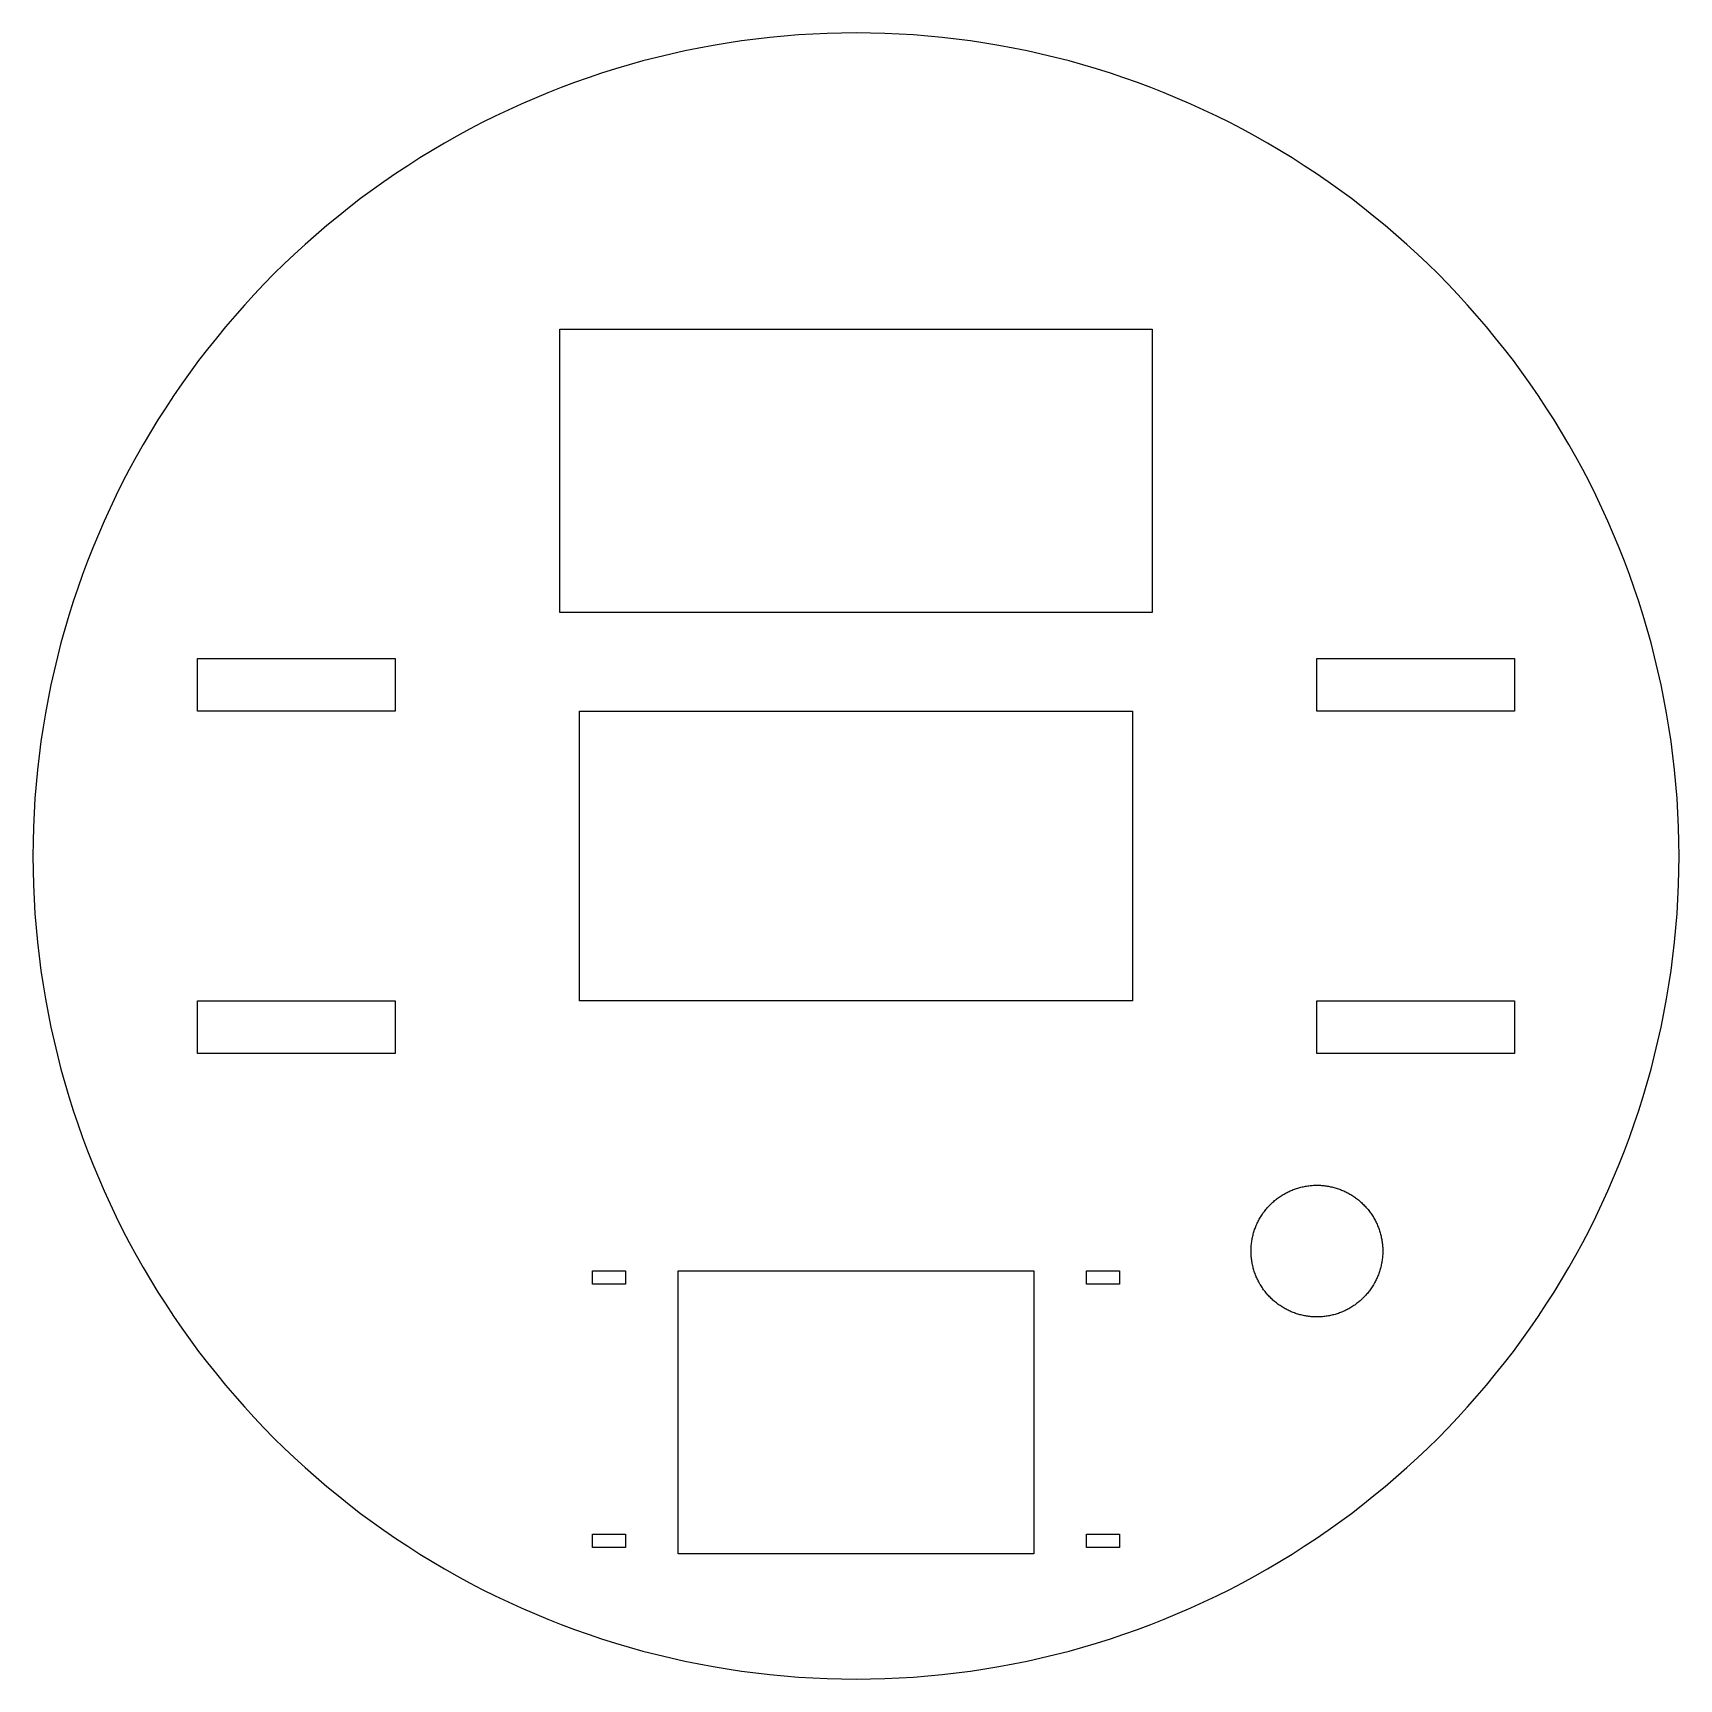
# Model space of a CAD drawing. Header units: metres. Extents: x -125 to 125, y -125 to 125.
import ezdxf

# ---------------------------------------------------------------- set-up
doc = ezdxf.new("R2010")
doc.units = ezdxf.units.M

msp = doc.modelspace()

# ---------------------------------------------------------------- linework, layer by layer
for p, q in [((0, 125), (-2.18155, 124.981)), ((2.18155, 124.981), (0, 125)), ((-23.8511, 122.703), (-25.989, 122.268)), ((-21.706, 123.101), (-23.8511, 122.703)), ((-19.5543, 123.461), (-21.706, 123.101)), ((-17.3966, 123.784), (-19.5543, 123.461)), ((-15.2337, 124.068), (-17.3966, 123.784)), ((-13.0661, 124.315), (-15.2337, 124.068)), ((-10.8945, 124.524), (-13.0661, 124.315)), ((-8.71956, 124.695), (-10.8945, 124.524)), ((-6.54199, 124.829), (-8.71956, 124.695)), ((-4.36243, 124.924), (-6.54199, 124.829)), ((-2.18155, 124.981), (-4.36243, 124.924)), ((4.36243, 124.924), (2.18155, 124.981)), ((6.54199, 124.829), (4.36243, 124.924)), ((8.71956, 124.695), (6.54199, 124.829)), ((10.8945, 124.524), (8.71956, 124.695)), ((13.0661, 124.315), (10.8945, 124.524)), ((15.2337, 124.068), (13.0661, 124.315)), ((17.3966, 123.784), (15.2337, 124.068)), ((19.5543, 123.461), (17.3966, 123.784)), ((21.706, 123.101), (19.5543, 123.461)), ((23.8511, 122.703), (21.706, 123.101)), ((25.989, 122.268), (23.8511, 122.703)), ((-34.4547, 120.158), (-36.5465, 119.538)), ((-32.3524, 120.741), (-34.4547, 120.158)), ((-30.2402, 121.287), (-32.3524, 120.741)), ((-28.1189, 121.796), (-30.2402, 121.287)), ((-25.989, 122.268), (-28.1189, 121.796)), ((28.1189, 121.796), (25.989, 122.268)), ((30.2402, 121.287), (28.1189, 121.796)), ((32.3524, 120.741), (30.2402, 121.287)), ((34.4547, 120.158), (32.3524, 120.741)), ((36.5465, 119.538), (34.4547, 120.158)), ((-40.696, 118.19), (-42.7525, 117.462)), ((-38.6271, 118.882), (-40.696, 118.19)), ((-36.5465, 119.538), (-38.6271, 118.882)), ((38.6271, 118.882), (36.5465, 119.538)), ((40.696, 118.19), (38.6271, 118.882)), ((42.7525, 117.462), (40.696, 118.19)), ((-48.8414, 115.063), (-50.8421, 114.193)), ((-46.8258, 115.898), (-48.8414, 115.063)), ((-44.796, 116.698), (-46.8258, 115.898)), ((-42.7525, 117.462), (-44.796, 116.698)), ((44.796, 116.698), (42.7525, 117.462)), ((46.8258, 115.898), (44.796, 116.698)), ((48.8414, 115.063), (46.8258, 115.898)), ((50.8421, 114.193), (48.8414, 115.063)), ((-52.8273, 113.288), (-54.7964, 112.349)), ((-50.8421, 114.193), (-52.8273, 113.288)), ((52.8273, 113.288), (50.8421, 114.193)), ((54.7964, 112.349), (52.8273, 113.288)), ((-58.6839, 110.368), (-60.6012, 109.327)), ((-56.7488, 111.376), (-58.6839, 110.368)), ((-54.7964, 112.349), (-56.7488, 111.376)), ((56.7488, 111.376), (54.7964, 112.349)), ((58.6839, 110.368), (56.7488, 111.376)), ((60.6012, 109.327), (58.6839, 110.368)), ((-62.5, 108.253), (-64.3798, 107.146)), ((-60.6012, 109.327), (-62.5, 108.253)), ((62.5, 108.253), (60.6012, 109.327)), ((64.3798, 107.146), (62.5, 108.253)), ((-66.2399, 106.006), (-68.0799, 104.834)), ((-64.3798, 107.146), (-66.2399, 106.006)), ((66.2399, 106.006), (64.3798, 107.146)), ((68.0799, 104.834), (66.2399, 106.006)), ((-69.8991, 103.63), (-71.6971, 102.394)), ((-68.0799, 104.834), (-69.8991, 103.63)), ((69.8991, 103.63), (68.0799, 104.834)), ((71.6971, 102.394), (69.8991, 103.63)), ((-73.4732, 101.127), (-75.2269, 99.8294)), ((-71.6971, 102.394), (-73.4732, 101.127)), ((73.4732, 101.127), (71.6971, 102.394)), ((75.2269, 99.8294), (73.4732, 101.127)), ((-76.9577, 98.5013), (-78.665, 97.1432)), ((-75.2269, 99.8294), (-76.9577, 98.5013)), ((76.9577, 98.5013), (75.2269, 99.8294)), ((78.665, 97.1432), (76.9577, 98.5013)), ((-80.3484, 95.7556), (-82.0074, 94.3387)), ((-78.665, 97.1432), (-80.3484, 95.7556)), ((80.3484, 95.7556), (78.665, 97.1432)), ((82.0074, 94.3387), (80.3484, 95.7556)), ((-83.6413, 92.8931), (-85.2498, 91.4192)), ((-82.0074, 94.3387), (-83.6413, 92.8931)), ((83.6413, 92.8931), (82.0074, 94.3387)), ((85.2498, 91.4192), (83.6413, 92.8931)), ((-85.2498, 91.4192), (-86.8323, 89.9175)), ((86.8323, 89.9175), (85.2498, 91.4192)), ((-88.3884, 88.3884), (-89.9175, 86.8323)), ((-86.8323, 89.9175), (-88.3884, 88.3884)), ((88.3884, 88.3884), (86.8323, 89.9175)), ((89.9175, 86.8323), (88.3884, 88.3884)), ((-91.4192, 85.2498), (-92.8931, 83.6413)), ((-89.9175, 86.8323), (-91.4192, 85.2498)), ((91.4192, 85.2498), (89.9175, 86.8323)), ((92.8931, 83.6413), (91.4192, 85.2498)), ((-92.8931, 83.6413), (-94.3387, 82.0074)), ((94.3387, 82.0074), (92.8931, 83.6413)), ((-95.7556, 80.3484), (-97.1432, 78.665)), ((-94.3387, 82.0074), (-95.7556, 80.3484)), ((-45, 37), (-45, 80)), ((-45, 80), (45, 80)), ((45, 80), (45, 37)), ((95.7556, 80.3484), (94.3387, 82.0074)), ((97.1432, 78.665), (95.7556, 80.3484)), ((-97.1432, 78.665), (-98.5013, 76.9577)), ((98.5013, 76.9577), (97.1432, 78.665)), ((-99.8294, 75.2269), (-101.127, 73.4732)), ((-98.5013, 76.9577), (-99.8294, 75.2269)), ((99.8294, 75.2269), (98.5013, 76.9577)), ((101.127, 73.4732), (99.8294, 75.2269)), ((-101.127, 73.4732), (-102.394, 71.6971)), ((102.394, 71.6971), (101.127, 73.4732)), ((-102.394, 71.6971), (-103.63, 69.8991)), ((103.63, 69.8991), (102.394, 71.6971)), ((-104.834, 68.0799), (-106.006, 66.2399)), ((-103.63, 69.8991), (-104.834, 68.0799)), ((104.834, 68.0799), (103.63, 69.8991)), ((106.006, 66.2399), (104.834, 68.0799)), ((-106.006, 66.2399), (-107.146, 64.3798)), ((107.146, 64.3798), (106.006, 66.2399)), ((-108.253, 62.5), (-109.327, 60.6012)), ((-107.146, 64.3798), (-108.253, 62.5)), ((108.253, 62.5), (107.146, 64.3798)), ((109.327, 60.6012), (108.253, 62.5)), ((-109.327, 60.6012), (-110.368, 58.6839)), ((110.368, 58.6839), (109.327, 60.6012)), ((-110.368, 58.6839), (-111.376, 56.7488)), ((111.376, 56.7488), (110.368, 58.6839)), ((-111.376, 56.7488), (-112.349, 54.7964)), ((112.349, 54.7964), (111.376, 56.7488)), ((-113.288, 52.8273), (-114.193, 50.8421)), ((-112.349, 54.7964), (-113.288, 52.8273)), ((113.288, 52.8273), (112.349, 54.7964)), ((114.193, 50.8421), (113.288, 52.8273)), ((-114.193, 50.8421), (-115.063, 48.8414)), ((115.063, 48.8414), (114.193, 50.8421)), ((-115.063, 48.8414), (-115.898, 46.8258)), ((115.898, 46.8258), (115.063, 48.8414)), ((-115.898, 46.8258), (-116.698, 44.796)), ((116.698, 44.796), (115.898, 46.8258)), ((-117.462, 42.7525), (-118.19, 40.696)), ((-116.698, 44.796), (-117.462, 42.7525)), ((117.462, 42.7525), (116.698, 44.796)), ((118.19, 40.696), (117.462, 42.7525)), ((-118.19, 40.696), (-118.882, 38.6271)), ((118.882, 38.6271), (118.19, 40.696)), ((-118.882, 38.6271), (-119.538, 36.5465)), ((119.538, 36.5465), (118.882, 38.6271)), ((-119.538, 36.5465), (-120.158, 34.4547)), ((45, 37), (-45, 37)), ((120.158, 34.4547), (119.538, 36.5465)), ((-120.158, 34.4547), (-120.741, 32.3524)), ((120.741, 32.3524), (120.158, 34.4547)), ((-121.287, 30.2402), (-121.796, 28.1189)), ((-120.741, 32.3524), (-121.287, 30.2402)), ((-100, 22), (-100, 30)), ((-100, 30), (-70, 30)), ((-70, 30), (-70, 22)), ((70, 22), (70, 30)), ((70, 30), (100, 30)), ((100, 30), (100, 22)), ((121.287, 30.2402), (120.741, 32.3524)), ((121.796, 28.1189), (121.287, 30.2402)), ((-121.796, 28.1189), (-122.268, 25.989)), ((122.268, 25.989), (121.796, 28.1189)), ((-122.268, 25.989), (-122.703, 23.8511)), ((122.703, 23.8511), (122.268, 25.989)), ((-122.703, 23.8511), (-123.101, 21.706)), ((123.101, 21.706), (122.703, 23.8511)), ((-123.101, 21.706), (-123.461, 19.5543)), ((-70, 22), (-100, 22)), ((-42, -22), (-42, 22)), ((-42, 22), (42, 22)), ((42, 22), (42, -22)), ((100, 22), (70, 22)), ((123.461, 19.5543), (123.101, 21.706)), ((-123.461, 19.5543), (-123.784, 17.3966)), ((123.784, 17.3966), (123.461, 19.5543)), ((-124.068, 15.2337), (-124.315, 13.0661)), ((-123.784, 17.3966), (-124.068, 15.2337)), ((124.068, 15.2337), (123.784, 17.3966)), ((124.315, 13.0661), (124.068, 15.2337)), ((-124.315, 13.0661), (-124.524, 10.8945)), ((124.524, 10.8945), (124.315, 13.0661)), ((-124.524, 10.8945), (-124.695, 8.71956)), ((124.695, 8.71956), (124.524, 10.8945)), ((-124.695, 8.71956), (-124.829, 6.54199)), ((124.829, 6.54199), (124.695, 8.71956)), ((-124.829, 6.54199), (-124.924, 4.36243)), ((124.924, 4.36243), (124.829, 6.54199)), ((-124.924, 4.36243), (-124.981, 2.18155)), ((124.981, 2.18155), (124.924, 4.36243)), ((-124.981, 2.18155), (-125, 0)), ((-125, 0), (-124.981, -2.18155)), ((125, 0), (124.981, 2.18155)), ((124.981, -2.18155), (125, 0)), ((-124.981, -2.18155), (-124.924, -4.36243)), ((124.924, -4.36243), (124.981, -2.18155)), ((-124.924, -4.36243), (-124.829, -6.54199)), ((124.829, -6.54199), (124.924, -4.36243)), ((-124.829, -6.54199), (-124.695, -8.71956)), ((124.695, -8.71956), (124.829, -6.54199)), ((-124.695, -8.71956), (-124.524, -10.8945)), ((124.524, -10.8945), (124.695, -8.71956)), ((-124.524, -10.8945), (-124.315, -13.0661)), ((124.315, -13.0661), (124.524, -10.8945)), ((-124.315, -13.0661), (-124.068, -15.2337)), ((124.068, -15.2337), (124.315, -13.0661)), ((-124.068, -15.2337), (-123.784, -17.3966)), ((-123.784, -17.3966), (-123.461, -19.5543)), ((123.461, -19.5543), (123.784, -17.3966)), ((123.784, -17.3966), (124.068, -15.2337)), ((-123.461, -19.5543), (-123.101, -21.706)), ((123.101, -21.706), (123.461, -19.5543)), ((-123.101, -21.706), (-122.703, -23.8511)), ((-100, -30), (-100, -22)), ((-100, -22), (-70, -22)), ((-70, -22), (-70, -30)), ((42, -22), (-42, -22)), ((70, -30), (70, -22)), ((70, -22), (100, -22)), ((100, -22), (100, -30)), ((122.703, -23.8511), (123.101, -21.706)), ((-122.703, -23.8511), (-122.268, -25.989)), ((122.268, -25.989), (122.703, -23.8511)), ((-122.268, -25.989), (-121.796, -28.1189)), ((121.796, -28.1189), (122.268, -25.989)), ((-121.796, -28.1189), (-121.287, -30.2402)), ((-70, -30), (-100, -30)), ((100, -30), (70, -30)), ((121.287, -30.2402), (121.796, -28.1189)), ((-121.287, -30.2402), (-120.741, -32.3524)), ((-120.741, -32.3524), (-120.158, -34.4547)), ((120.158, -34.4547), (120.741, -32.3524)), ((120.741, -32.3524), (121.287, -30.2402)), ((-120.158, -34.4547), (-119.538, -36.5465)), ((119.538, -36.5465), (120.158, -34.4547)), ((-119.538, -36.5465), (-118.882, -38.6271)), ((118.882, -38.6271), (119.538, -36.5465)), ((-118.882, -38.6271), (-118.19, -40.696)), ((118.19, -40.696), (118.882, -38.6271)), ((-118.19, -40.696), (-117.462, -42.7525)), ((117.462, -42.7525), (118.19, -40.696)), ((-117.462, -42.7525), (-116.698, -44.796)), ((-116.698, -44.796), (-115.898, -46.8258)), ((115.898, -46.8258), (116.698, -44.796)), ((116.698, -44.796), (117.462, -42.7525)), ((-115.898, -46.8258), (-115.063, -48.8414)), ((115.063, -48.8414), (115.898, -46.8258)), ((-115.063, -48.8414), (-114.193, -50.8421)), ((69.8255, -50.0015), (70, -50)), ((70, -50), (70.1745, -50.0015)), ((114.193, -50.8421), (115.063, -48.8414)), ((-114.193, -50.8421), (-113.288, -52.8273)), ((63.3087, -52.5685), (63.4394, -52.4529)), ((63.4394, -52.4529), (63.5721, -52.3396)), ((63.5721, -52.3396), (63.7068, -52.2285)), ((63.7068, -52.2285), (63.8434, -52.1199)), ((63.8434, -52.1199), (63.9818, -52.0136)), ((63.9818, -52.0136), (64.1221, -51.9098)), ((64.1221, -51.9098), (64.2642, -51.8085)), ((64.2642, -51.8085), (64.4081, -51.7096)), ((64.4081, -51.7096), (64.5536, -51.6133)), ((64.5536, -51.6133), (64.7008, -51.5195)), ((64.7008, -51.5195), (64.8496, -51.4283)), ((64.8496, -51.4283), (65, -51.3397)), ((65, -51.3397), (65.1519, -51.2538)), ((65.1519, -51.2538), (65.3053, -51.1705)), ((65.3053, -51.1705), (65.4601, -51.0899)), ((65.4601, -51.0899), (65.6163, -51.0121)), ((65.6163, -51.0121), (65.7738, -50.9369)), ((65.7738, -50.9369), (65.9326, -50.8645)), ((65.9326, -50.8645), (66.0927, -50.795)), ((66.0927, -50.795), (66.2539, -50.7281)), ((66.2539, -50.7281), (66.4163, -50.6642)), ((66.4163, -50.6642), (66.5798, -50.6031)), ((66.5798, -50.6031), (66.7443, -50.5448)), ((66.7443, -50.5448), (66.9098, -50.4894)), ((66.9098, -50.4894), (67.0763, -50.437)), ((67.0763, -50.437), (67.2436, -50.3874)), ((67.2436, -50.3874), (67.4118, -50.3407)), ((67.4118, -50.3407), (67.5808, -50.297)), ((67.5808, -50.297), (67.7505, -50.2563)), ((67.7505, -50.2563), (67.9209, -50.2185)), ((67.9209, -50.2185), (68.0919, -50.1837)), ((68.0919, -50.1837), (68.2635, -50.1519)), ((68.2635, -50.1519), (68.4357, -50.1231)), ((68.4357, -50.1231), (68.6083, -50.0973)), ((68.6083, -50.0973), (68.7813, -50.0745)), ((68.7813, -50.0745), (68.9547, -50.0548)), ((68.9547, -50.0548), (69.1284, -50.038)), ((69.1284, -50.038), (69.3024, -50.0244)), ((69.3024, -50.0244), (69.4766, -50.0137)), ((69.4766, -50.0137), (69.651, -50.0061)), ((69.651, -50.0061), (69.8255, -50.0015)), ((70.1745, -50.0015), (70.349, -50.0061)), ((70.349, -50.0061), (70.5234, -50.0137)), ((70.5234, -50.0137), (70.6976, -50.0244)), ((70.6976, -50.0244), (70.8716, -50.038)), ((70.8716, -50.038), (71.0453, -50.0548)), ((71.0453, -50.0548), (71.2187, -50.0745)), ((71.2187, -50.0745), (71.3917, -50.0973)), ((71.3917, -50.0973), (71.5643, -50.1231)), ((71.5643, -50.1231), (71.7365, -50.1519)), ((71.7365, -50.1519), (71.9081, -50.1837)), ((71.9081, -50.1837), (72.0791, -50.2185)), ((72.0791, -50.2185), (72.2495, -50.2563)), ((72.2495, -50.2563), (72.4192, -50.297)), ((72.4192, -50.297), (72.5882, -50.3407)), ((72.5882, -50.3407), (72.7564, -50.3874)), ((72.7564, -50.3874), (72.9237, -50.437)), ((72.9237, -50.437), (73.0902, -50.4894)), ((73.0902, -50.4894), (73.2557, -50.5448)), ((73.2557, -50.5448), (73.4202, -50.6031)), ((73.4202, -50.6031), (73.5837, -50.6642)), ((73.5837, -50.6642), (73.7461, -50.7281)), ((73.7461, -50.7281), (73.9073, -50.795)), ((73.9073, -50.795), (74.0674, -50.8645)), ((74.0674, -50.8645), (74.2262, -50.9369)), ((74.2262, -50.9369), (74.3837, -51.0121)), ((74.3837, -51.0121), (74.5399, -51.0899)), ((74.5399, -51.0899), (74.6947, -51.1705)), ((74.6947, -51.1705), (74.8481, -51.2538)), ((74.8481, -51.2538), (75, -51.3397)), ((75, -51.3397), (75.1504, -51.4283)), ((75.1504, -51.4283), (75.2992, -51.5195)), ((75.2992, -51.5195), (75.4464, -51.6133)), ((75.4464, -51.6133), (75.5919, -51.7096)), ((75.5919, -51.7096), (75.7358, -51.8085)), ((75.7358, -51.8085), (75.8779, -51.9098)), ((75.8779, -51.9098), (76.0181, -52.0136)), ((76.0181, -52.0136), (76.1566, -52.1199)), ((76.1566, -52.1199), (76.2932, -52.2285)), ((76.2932, -52.2285), (76.4279, -52.3396)), ((76.4279, -52.3396), (76.5606, -52.4529)), ((76.5606, -52.4529), (76.6913, -52.5685)), ((113.288, -52.8273), (114.193, -50.8421)), ((-113.288, -52.8273), (-112.349, -54.7964)), ((-112.349, -54.7964), (-111.376, -56.7488)), ((61.2538, -55.1519), (61.3397, -55)), ((61.3397, -55), (61.4283, -54.8496)), ((61.4283, -54.8496), (61.5195, -54.7008)), ((61.5195, -54.7008), (61.6133, -54.5536)), ((61.6133, -54.5536), (61.7096, -54.4081)), ((61.7096, -54.4081), (61.8085, -54.2642)), ((61.8085, -54.2642), (61.9098, -54.1221)), ((61.9098, -54.1221), (62.0136, -53.9818)), ((62.0136, -53.9818), (62.1199, -53.8434)), ((62.1199, -53.8434), (62.2285, -53.7068)), ((62.2285, -53.7068), (62.3396, -53.5721)), ((62.3396, -53.5721), (62.4529, -53.4394)), ((62.4529, -53.4394), (62.5685, -53.3087)), ((62.5685, -53.3087), (62.6865, -53.18)), ((62.6865, -53.18), (62.8066, -53.0534)), ((62.8066, -53.0534), (62.9289, -52.9289)), ((62.9289, -52.9289), (63.0534, -52.8066)), ((63.0534, -52.8066), (63.18, -52.6865)), ((63.18, -52.6865), (63.3087, -52.5685)), ((76.6913, -52.5685), (76.82, -52.6865)), ((76.82, -52.6865), (76.9466, -52.8066)), ((76.9466, -52.8066), (77.0711, -52.9289)), ((77.0711, -52.9289), (77.1934, -53.0534)), ((77.1934, -53.0534), (77.3135, -53.18)), ((77.3135, -53.18), (77.4314, -53.3087)), ((77.4314, -53.3087), (77.5471, -53.4394)), ((77.5471, -53.4394), (77.6604, -53.5721)), ((77.6604, -53.5721), (77.7715, -53.7068)), ((77.7715, -53.7068), (77.8801, -53.8434)), ((77.8801, -53.8434), (77.9864, -53.9818)), ((77.9864, -53.9818), (78.0902, -54.1221)), ((78.0902, -54.1221), (78.1915, -54.2642)), ((78.1915, -54.2642), (78.2904, -54.4081)), ((78.2904, -54.4081), (78.3867, -54.5536)), ((78.3867, -54.5536), (78.4805, -54.7008)), ((78.4805, -54.7008), (78.5717, -54.8496)), ((78.5717, -54.8496), (78.6602, -55)), ((78.6602, -55), (78.7462, -55.1519)), ((111.376, -56.7488), (112.349, -54.7964)), ((112.349, -54.7964), (113.288, -52.8273)), ((-111.376, -56.7488), (-110.368, -58.6839)), ((60.297, -57.5808), (60.3407, -57.4118)), ((60.3407, -57.4118), (60.3874, -57.2436)), ((60.3874, -57.2436), (60.437, -57.0763)), ((60.437, -57.0763), (60.4894, -56.9098)), ((60.4894, -56.9098), (60.5448, -56.7443)), ((60.5448, -56.7443), (60.6031, -56.5798)), ((60.6031, -56.5798), (60.6642, -56.4163)), ((60.6642, -56.4163), (60.7281, -56.2539)), ((60.7281, -56.2539), (60.795, -56.0927)), ((60.795, -56.0927), (60.8645, -55.9326)), ((60.8645, -55.9326), (60.9369, -55.7738)), ((60.9369, -55.7738), (61.0121, -55.6163)), ((61.0121, -55.6163), (61.0899, -55.4601)), ((61.0899, -55.4601), (61.1705, -55.3053)), ((61.1705, -55.3053), (61.2538, -55.1519)), ((78.7462, -55.1519), (78.8295, -55.3053)), ((78.8295, -55.3053), (78.9101, -55.4601)), ((78.9101, -55.4601), (78.9879, -55.6163)), ((78.9879, -55.6163), (79.0631, -55.7738)), ((79.0631, -55.7738), (79.1355, -55.9326)), ((79.1355, -55.9326), (79.205, -56.0927)), ((79.205, -56.0927), (79.2718, -56.2539)), ((79.2718, -56.2539), (79.3358, -56.4163)), ((79.3358, -56.4163), (79.3969, -56.5798)), ((79.3969, -56.5798), (79.4552, -56.7443)), ((79.4552, -56.7443), (79.5106, -56.9098)), ((79.5106, -56.9098), (79.563, -57.0763)), ((79.563, -57.0763), (79.6126, -57.2436)), ((79.6126, -57.2436), (79.6593, -57.4118)), ((79.6593, -57.4118), (79.703, -57.5808)), ((110.368, -58.6839), (111.376, -56.7488)), ((-110.368, -58.6839), (-109.327, -60.6012)), ((60, -60), (60.0015, -59.8255)), ((60.0015, -60.1745), (60, -60)), ((60.0015, -59.8255), (60.0061, -59.651)), ((60.0061, -59.651), (60.0137, -59.4766)), ((60.0137, -59.4766), (60.0244, -59.3024)), ((60.0244, -59.3024), (60.038, -59.1284)), ((60.038, -59.1284), (60.0548, -58.9547)), ((60.0548, -58.9547), (60.0745, -58.7813)), ((60.0745, -58.7813), (60.0973, -58.6083)), ((60.0973, -58.6083), (60.1231, -58.4357)), ((60.1231, -58.4357), (60.1519, -58.2635)), ((60.1519, -58.2635), (60.1837, -58.0919)), ((60.1837, -58.0919), (60.2185, -57.9209)), ((60.2185, -57.9209), (60.2563, -57.7505)), ((60.2563, -57.7505), (60.297, -57.5808)), ((79.703, -57.5808), (79.7437, -57.7505)), ((79.7437, -57.7505), (79.7815, -57.9209)), ((79.7815, -57.9209), (79.8163, -58.0919)), ((79.8163, -58.0919), (79.8481, -58.2635)), ((79.8481, -58.2635), (79.8769, -58.4357)), ((79.8769, -58.4357), (79.9027, -58.6083)), ((79.9027, -58.6083), (79.9255, -58.7813)), ((79.9255, -58.7813), (79.9452, -58.9547)), ((79.9452, -58.9547), (79.9619, -59.1284)), ((79.9619, -59.1284), (79.9756, -59.3024)), ((79.9756, -59.3024), (79.9863, -59.4766)), ((79.9863, -59.4766), (79.9939, -59.651)), ((79.9939, -59.651), (79.9985, -59.8255)), ((79.9985, -59.8255), (80, -60)), ((80, -60), (79.9985, -60.1745)), ((109.327, -60.6012), (110.368, -58.6839)), ((-109.327, -60.6012), (-108.253, -62.5)), ((-108.253, -62.5), (-107.146, -64.3798)), ((60.0061, -60.349), (60.0015, -60.1745)), ((60.0137, -60.5234), (60.0061, -60.349)), ((60.0244, -60.6976), (60.0137, -60.5234)), ((60.038, -60.8716), (60.0244, -60.6976)), ((60.0548, -61.0453), (60.038, -60.8716)), ((60.0745, -61.2187), (60.0548, -61.0453)), ((60.0973, -61.3917), (60.0745, -61.2187)), ((60.1231, -61.5643), (60.0973, -61.3917)), ((60.1519, -61.7365), (60.1231, -61.5643)), ((60.1837, -61.9081), (60.1519, -61.7365)), ((60.2185, -62.0791), (60.1837, -61.9081)), ((60.2563, -62.2495), (60.2185, -62.0791)), ((60.297, -62.4192), (60.2563, -62.2495)), ((60.3407, -62.5882), (60.297, -62.4192)), ((79.703, -62.4192), (79.6593, -62.5882)), ((79.7437, -62.2495), (79.703, -62.4192)), ((79.7815, -62.0791), (79.7437, -62.2495)), ((79.8163, -61.9081), (79.7815, -62.0791)), ((79.8481, -61.7365), (79.8163, -61.9081)), ((79.8769, -61.5643), (79.8481, -61.7365)), ((79.9027, -61.3917), (79.8769, -61.5643)), ((79.9255, -61.2187), (79.9027, -61.3917)), ((79.9452, -61.0453), (79.9255, -61.2187)), ((79.9619, -60.8716), (79.9452, -61.0453)), ((79.9756, -60.6976), (79.9619, -60.8716)), ((79.9863, -60.5234), (79.9756, -60.6976)), ((79.9939, -60.349), (79.9863, -60.5234)), ((79.9985, -60.1745), (79.9939, -60.349)), ((107.146, -64.3798), (108.253, -62.5)), ((108.253, -62.5), (109.327, -60.6012)), ((-107.146, -64.3798), (-106.006, -66.2399)), ((-40, -65), (-40, -63)), ((-40, -63), (-35, -63)), ((-35, -65), (-40, -65)), ((-35, -63), (-35, -65)), ((-27, -106), (-27, -63)), ((-27, -63), (27, -63)), ((27, -63), (27, -106)), ((35, -65), (35, -63)), ((35, -63), (40, -63)), ((40, -65), (35, -65)), ((40, -63), (40, -65)), ((60.3874, -62.7564), (60.3407, -62.5882)), ((60.437, -62.9237), (60.3874, -62.7564)), ((60.4894, -63.0902), (60.437, -62.9237)), ((60.5448, -63.2557), (60.4894, -63.0902)), ((60.6031, -63.4202), (60.5448, -63.2557)), ((60.6642, -63.5837), (60.6031, -63.4202)), ((60.7281, -63.7461), (60.6642, -63.5837)), ((60.795, -63.9073), (60.7281, -63.7461)), ((60.8645, -64.0674), (60.795, -63.9073)), ((60.9369, -64.2262), (60.8645, -64.0674)), ((61.0121, -64.3837), (60.9369, -64.2262)), ((61.0899, -64.5399), (61.0121, -64.3837)), ((61.1705, -64.6947), (61.0899, -64.5399)), ((61.2538, -64.8481), (61.1705, -64.6947)), ((61.3397, -65), (61.2538, -64.8481)), ((61.4283, -65.1504), (61.3397, -65)), ((78.6602, -65), (78.5717, -65.1504)), ((78.7462, -64.8481), (78.6602, -65)), ((78.8295, -64.6947), (78.7462, -64.8481)), ((78.9101, -64.5399), (78.8295, -64.6947)), ((78.9879, -64.3837), (78.9101, -64.5399)), ((79.0631, -64.2262), (78.9879, -64.3837)), ((79.1355, -64.0674), (79.0631, -64.2262)), ((79.205, -63.9073), (79.1355, -64.0674)), ((79.2718, -63.7461), (79.205, -63.9073)), ((79.3358, -63.5837), (79.2718, -63.7461)), ((79.3969, -63.4202), (79.3358, -63.5837)), ((79.4552, -63.2557), (79.3969, -63.4202)), ((79.5106, -63.0902), (79.4552, -63.2557)), ((79.563, -62.9237), (79.5106, -63.0902)), ((79.6126, -62.7564), (79.563, -62.9237)), ((79.6593, -62.5882), (79.6126, -62.7564)), ((106.006, -66.2399), (107.146, -64.3798)), ((-106.006, -66.2399), (-104.834, -68.0799)), ((61.5195, -65.2992), (61.4283, -65.1504)), ((61.6133, -65.4464), (61.5195, -65.2992)), ((61.7096, -65.5919), (61.6133, -65.4464)), ((61.8085, -65.7358), (61.7096, -65.5919)), ((61.9098, -65.8779), (61.8085, -65.7358)), ((62.0136, -66.0181), (61.9098, -65.8779)), ((62.1199, -66.1566), (62.0136, -66.0181)), ((62.2285, -66.2932), (62.1199, -66.1566)), ((62.3396, -66.4279), (62.2285, -66.2932)), ((62.4529, -66.5606), (62.3396, -66.4279)), ((62.5685, -66.6913), (62.4529, -66.5606)), ((62.6865, -66.82), (62.5685, -66.6913)), ((62.8066, -66.9466), (62.6865, -66.82)), ((62.9289, -67.0711), (62.8066, -66.9466)), ((63.0534, -67.1934), (62.9289, -67.0711)), ((63.18, -67.3135), (63.0534, -67.1934)), ((63.3087, -67.4314), (63.18, -67.3135)), ((63.4394, -67.5471), (63.3087, -67.4314)), ((76.6913, -67.4314), (76.5606, -67.5471)), ((76.82, -67.3135), (76.6913, -67.4314)), ((76.9466, -67.1934), (76.82, -67.3135)), ((77.0711, -67.0711), (76.9466, -67.1934)), ((77.1934, -66.9466), (77.0711, -67.0711)), ((77.3135, -66.82), (77.1934, -66.9466)), ((77.4314, -66.6913), (77.3135, -66.82)), ((77.5471, -66.5606), (77.4314, -66.6913)), ((77.6604, -66.4279), (77.5471, -66.5606)), ((77.7715, -66.2932), (77.6604, -66.4279)), ((77.8801, -66.1566), (77.7715, -66.2932)), ((77.9864, -66.0181), (77.8801, -66.1566)), ((78.0902, -65.8779), (77.9864, -66.0181)), ((78.1915, -65.7358), (78.0902, -65.8779)), ((78.2904, -65.5919), (78.1915, -65.7358)), ((78.3867, -65.4464), (78.2904, -65.5919)), ((78.4805, -65.2992), (78.3867, -65.4464)), ((78.5717, -65.1504), (78.4805, -65.2992)), ((104.834, -68.0799), (106.006, -66.2399)), ((-104.834, -68.0799), (-103.63, -69.8991)), ((-103.63, -69.8991), (-102.394, -71.6971)), ((63.5721, -67.6604), (63.4394, -67.5471)), ((63.7068, -67.7715), (63.5721, -67.6604)), ((63.8434, -67.8801), (63.7068, -67.7715)), ((63.9818, -67.9864), (63.8434, -67.8801)), ((64.1221, -68.0902), (63.9818, -67.9864)), ((64.2642, -68.1915), (64.1221, -68.0902)), ((64.4081, -68.2904), (64.2642, -68.1915)), ((64.5536, -68.3867), (64.4081, -68.2904)), ((64.7008, -68.4805), (64.5536, -68.3867)), ((64.8496, -68.5717), (64.7008, -68.4805)), ((65, -68.6602), (64.8496, -68.5717)), ((65.1519, -68.7462), (65, -68.6602)), ((65.3053, -68.8295), (65.1519, -68.7462)), ((65.4601, -68.9101), (65.3053, -68.8295)), ((65.6163, -68.9879), (65.4601, -68.9101)), ((65.7738, -69.0631), (65.6163, -68.9879)), ((65.9326, -69.1355), (65.7738, -69.0631)), ((66.0927, -69.205), (65.9326, -69.1355)), ((66.2539, -69.2718), (66.0927, -69.205)), ((66.4163, -69.3358), (66.2539, -69.2718)), ((66.5798, -69.3969), (66.4163, -69.3358)), ((66.7443, -69.4552), (66.5798, -69.3969)), ((66.9098, -69.5106), (66.7443, -69.4552)), ((67.0763, -69.563), (66.9098, -69.5106)), ((67.2436, -69.6126), (67.0763, -69.563)), ((67.4118, -69.6593), (67.2436, -69.6126)), ((67.5808, -69.703), (67.4118, -69.6593)), ((67.7505, -69.7437), (67.5808, -69.703)), ((67.9209, -69.7815), (67.7505, -69.7437)), ((68.0919, -69.8163), (67.9209, -69.7815)), ((68.2635, -69.8481), (68.0919, -69.8163)), ((68.4357, -69.8769), (68.2635, -69.8481)), ((68.6083, -69.9027), (68.4357, -69.8769)), ((68.7813, -69.9255), (68.6083, -69.9027)), ((68.9547, -69.9452), (68.7813, -69.9255)), ((69.1284, -69.9619), (68.9547, -69.9452)), ((69.3024, -69.9756), (69.1284, -69.9619)), ((69.4766, -69.9863), (69.3024, -69.9756)), ((69.651, -69.9939), (69.4766, -69.9863)), ((69.8255, -69.9985), (69.651, -69.9939)), ((70, -70), (69.8255, -69.9985)), ((70.1745, -69.9985), (70, -70)), ((70.349, -69.9939), (70.1745, -69.9985)), ((70.5234, -69.9863), (70.349, -69.9939)), ((70.6976, -69.9756), (70.5234, -69.9863)), ((70.8716, -69.9619), (70.6976, -69.9756)), ((71.0453, -69.9452), (70.8716, -69.9619)), ((71.2187, -69.9255), (71.0453, -69.9452)), ((71.3917, -69.9027), (71.2187, -69.9255)), ((71.5643, -69.8769), (71.3917, -69.9027)), ((71.7365, -69.8481), (71.5643, -69.8769)), ((71.9081, -69.8163), (71.7365, -69.8481)), ((72.0791, -69.7815), (71.9081, -69.8163)), ((72.2495, -69.7437), (72.0791, -69.7815)), ((72.4192, -69.703), (72.2495, -69.7437)), ((72.5882, -69.6593), (72.4192, -69.703)), ((72.7564, -69.6126), (72.5882, -69.6593)), ((72.9237, -69.563), (72.7564, -69.6126)), ((73.0902, -69.5106), (72.9237, -69.563)), ((73.2557, -69.4552), (73.0902, -69.5106)), ((73.4202, -69.3969), (73.2557, -69.4552)), ((73.5837, -69.3358), (73.4202, -69.3969)), ((73.7461, -69.2718), (73.5837, -69.3358)), ((73.9073, -69.205), (73.7461, -69.2718)), ((74.0674, -69.1355), (73.9073, -69.205)), ((74.2262, -69.0631), (74.0674, -69.1355)), ((74.3837, -68.9879), (74.2262, -69.0631)), ((74.5399, -68.9101), (74.3837, -68.9879)), ((74.6947, -68.8295), (74.5399, -68.9101)), ((74.8481, -68.7462), (74.6947, -68.8295)), ((75, -68.6602), (74.8481, -68.7462)), ((75.1504, -68.5717), (75, -68.6602)), ((75.2992, -68.4805), (75.1504, -68.5717)), ((75.4464, -68.3867), (75.2992, -68.4805)), ((75.5919, -68.2904), (75.4464, -68.3867)), ((75.7358, -68.1915), (75.5919, -68.2904)), ((75.8779, -68.0902), (75.7358, -68.1915)), ((76.0181, -67.9864), (75.8779, -68.0902)), ((76.1566, -67.8801), (76.0181, -67.9864)), ((76.2932, -67.7715), (76.1566, -67.8801)), ((76.4279, -67.6604), (76.2932, -67.7715)), ((76.5606, -67.5471), (76.4279, -67.6604)), ((102.394, -71.6971), (103.63, -69.8991)), ((103.63, -69.8991), (104.834, -68.0799)), ((-102.394, -71.6971), (-101.127, -73.4732)), ((101.127, -73.4732), (102.394, -71.6971)), ((-101.127, -73.4732), (-99.8294, -75.2269)), ((99.8294, -75.2269), (101.127, -73.4732)), ((-99.8294, -75.2269), (-98.5013, -76.9577)), ((-98.5013, -76.9577), (-97.1432, -78.665)), ((97.1432, -78.665), (98.5013, -76.9577)), ((98.5013, -76.9577), (99.8294, -75.2269)), ((-97.1432, -78.665), (-95.7556, -80.3484)), ((95.7556, -80.3484), (97.1432, -78.665)), ((-95.7556, -80.3484), (-94.3387, -82.0074)), ((-94.3387, -82.0074), (-92.8931, -83.6413)), ((92.8931, -83.6413), (94.3387, -82.0074)), ((94.3387, -82.0074), (95.7556, -80.3484)), ((-92.8931, -83.6413), (-91.4192, -85.2498)), ((91.4192, -85.2498), (92.8931, -83.6413)), ((-91.4192, -85.2498), (-89.9175, -86.8323)), ((-89.9175, -86.8323), (-88.3884, -88.3884)), ((88.3884, -88.3884), (89.9175, -86.8323)), ((89.9175, -86.8323), (91.4192, -85.2498)), ((-88.3884, -88.3884), (-86.8323, -89.9175)), ((-86.8323, -89.9175), (-85.2498, -91.4192)), ((85.2498, -91.4192), (86.8323, -89.9175)), ((86.8323, -89.9175), (88.3884, -88.3884)), ((-85.2498, -91.4192), (-83.6413, -92.8931)), ((83.6413, -92.8931), (85.2498, -91.4192)), ((-83.6413, -92.8931), (-82.0074, -94.3387)), ((-82.0074, -94.3387), (-80.3484, -95.7556)), ((80.3484, -95.7556), (82.0074, -94.3387)), ((82.0074, -94.3387), (83.6413, -92.8931)), ((-80.3484, -95.7556), (-78.665, -97.1432)), ((-78.665, -97.1432), (-76.9577, -98.5013)), ((76.9577, -98.5013), (78.665, -97.1432)), ((78.665, -97.1432), (80.3484, -95.7556)), ((-76.9577, -98.5013), (-75.2269, -99.8294)), ((-75.2269, -99.8294), (-73.4732, -101.127)), ((73.4732, -101.127), (75.2269, -99.8294)), ((75.2269, -99.8294), (76.9577, -98.5013)), ((-73.4732, -101.127), (-71.6971, -102.394)), ((-71.6971, -102.394), (-69.8991, -103.63)), ((69.8991, -103.63), (71.6971, -102.394)), ((71.6971, -102.394), (73.4732, -101.127)), ((-69.8991, -103.63), (-68.0799, -104.834)), ((-68.0799, -104.834), (-66.2399, -106.006)), ((-40, -105), (-40, -103)), ((-40, -103), (-35, -103)), ((-35, -105), (-40, -105)), ((-35, -103), (-35, -105)), ((35, -105), (35, -103)), ((35, -103), (40, -103)), ((40, -105), (35, -105)), ((40, -103), (40, -105)), ((66.2399, -106.006), (68.0799, -104.834)), ((68.0799, -104.834), (69.8991, -103.63)), ((-66.2399, -106.006), (-64.3798, -107.146)), ((-64.3798, -107.146), (-62.5, -108.253)), ((27, -106), (-27, -106)), ((62.5, -108.253), (64.3798, -107.146)), ((64.3798, -107.146), (66.2399, -106.006)), ((-62.5, -108.253), (-60.6012, -109.327)), ((-60.6012, -109.327), (-58.6839, -110.368)), ((58.6839, -110.368), (60.6012, -109.327)), ((60.6012, -109.327), (62.5, -108.253)), ((-58.6839, -110.368), (-56.7488, -111.376)), ((-56.7488, -111.376), (-54.7964, -112.349)), ((-54.7964, -112.349), (-52.8273, -113.288)), ((52.8273, -113.288), (54.7964, -112.349)), ((54.7964, -112.349), (56.7488, -111.376)), ((56.7488, -111.376), (58.6839, -110.368)), ((-52.8273, -113.288), (-50.8421, -114.193)), ((-50.8421, -114.193), (-48.8414, -115.063)), ((48.8414, -115.063), (50.8421, -114.193)), ((50.8421, -114.193), (52.8273, -113.288)), ((-48.8414, -115.063), (-46.8258, -115.898)), ((-46.8258, -115.898), (-44.796, -116.698)), ((-44.796, -116.698), (-42.7525, -117.462)), ((-42.7525, -117.462), (-40.696, -118.19)), ((40.696, -118.19), (42.7525, -117.462)), ((42.7525, -117.462), (44.796, -116.698)), ((44.796, -116.698), (46.8258, -115.898)), ((46.8258, -115.898), (48.8414, -115.063)), ((-40.696, -118.19), (-38.6271, -118.882)), ((-38.6271, -118.882), (-36.5465, -119.538)), ((-36.5465, -119.538), (-34.4547, -120.158)), ((34.4547, -120.158), (36.5465, -119.538)), ((36.5465, -119.538), (38.6271, -118.882)), ((38.6271, -118.882), (40.696, -118.19)), ((-34.4547, -120.158), (-32.3524, -120.741)), ((-32.3524, -120.741), (-30.2402, -121.287)), ((-30.2402, -121.287), (-28.1189, -121.796)), ((-28.1189, -121.796), (-25.989, -122.268)), ((-25.989, -122.268), (-23.8511, -122.703)), ((23.8511, -122.703), (25.989, -122.268)), ((25.989, -122.268), (28.1189, -121.796)), ((28.1189, -121.796), (30.2402, -121.287)), ((30.2402, -121.287), (32.3524, -120.741)), ((32.3524, -120.741), (34.4547, -120.158)), ((-23.8511, -122.703), (-21.706, -123.101)), ((-21.706, -123.101), (-19.5543, -123.461)), ((-19.5543, -123.461), (-17.3966, -123.784)), ((-17.3966, -123.784), (-15.2337, -124.068)), ((-15.2337, -124.068), (-13.0661, -124.315)), ((-13.0661, -124.315), (-10.8945, -124.524)), ((-10.8945, -124.524), (-8.71956, -124.695)), ((-8.71956, -124.695), (-6.54199, -124.829)), ((-6.54199, -124.829), (-4.36243, -124.924)), ((-4.36243, -124.924), (-2.18155, -124.981)), ((-2.18155, -124.981), (0, -125)), ((0, -125), (2.18155, -124.981)), ((2.18155, -124.981), (4.36243, -124.924)), ((4.36243, -124.924), (6.54199, -124.829)), ((6.54199, -124.829), (8.71956, -124.695)), ((8.71956, -124.695), (10.8945, -124.524)), ((10.8945, -124.524), (13.0661, -124.315)), ((13.0661, -124.315), (15.2337, -124.068)), ((15.2337, -124.068), (17.3966, -123.784)), ((17.3966, -123.784), (19.5543, -123.461)), ((19.5543, -123.461), (21.706, -123.101)), ((21.706, -123.101), (23.8511, -122.703))]:
    msp.add_line(p, q)

doc.saveas('drawing.dxf')
